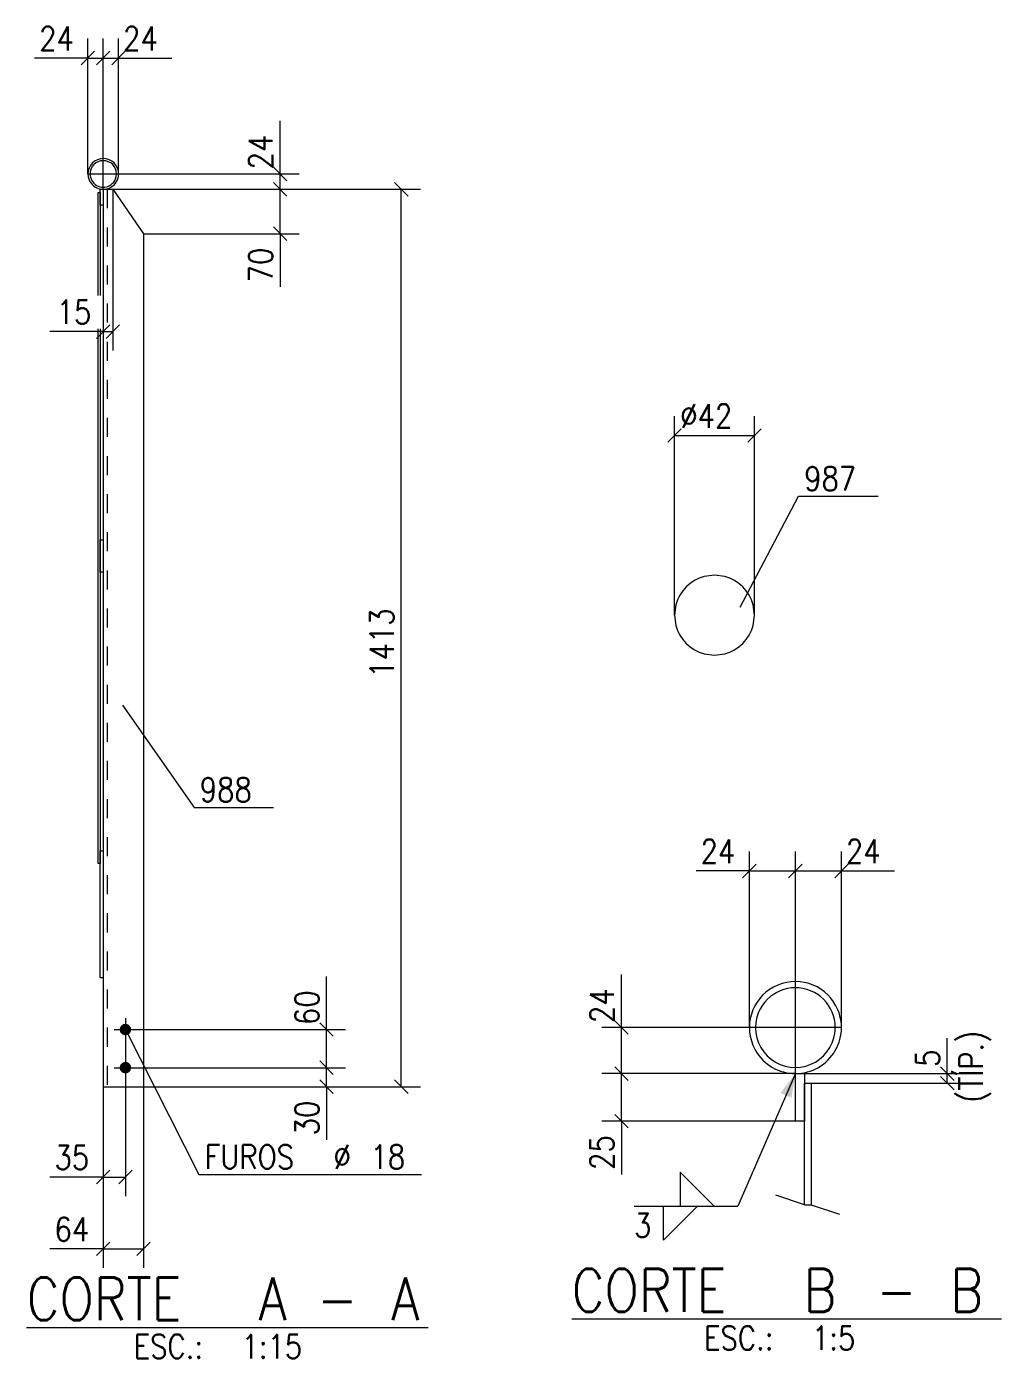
# Model space of a CAD drawing. Header units: millimetres. Extents: x 5 to 846, y 5 to 599.
# Drawn here: x 550.3 to 652.6, y 252.2 to 392 of the extents above; entities that cross this region are included whole.
import ezdxf

# ---------------------------------------------------------------- set-up
doc = ezdxf.new("R2010")
doc.units = ezdxf.units.MM
doc.linetypes.add('XKITLINE00', pattern=[0])
doc.linetypes.add('XKITLINE02', pattern=[4, 2, -2])
for name, color, linetype, lineweight in [('Cota', 4, 'Continuous', 0), ('Marca da peça', 2, 'Continuous', 0), ('Marca do parafuso', 4, 'Continuous', 0), ('Objeto gráfico', 3, 'Continuous', 0), ('Outro tipo de objeto', 7, 'Continuous', 0), ('Parafuso', 3, 'Continuous', 0), ('Peça', 2, 'Continuous', 0), ('Solda', 1, 'Continuous', 0)]:
    doc.layers.add(name, color=color, linetype=linetype, lineweight=lineweight)
doc.styles.add('ROMANS', font='ROMANS__.TTF')
doc.styles.add('SIMPLEX', font='SIMPLEX_.TTF')

# ---------------------------------------------------------------- blocks, each defined once
blk = doc.blocks.new('*A18')
at = {"layer": 'Peça', "color": 4, "linetype": 'XKITLINE00', "lineweight": 0}
for p, q in [((557.99, 292.13), (557.99, 305.46)), ((557.99, 305.46), (558.31, 305.46)), ((558.31, 305.46), (558.31, 292.13)), ((558.31, 292.13), (557.99, 292.13))]:
    blk.add_line(p, q, dxfattribs=at)
blk = doc.blocks.new('*A19')
at = {"layer": 'Peça', "color": 4, "linetype": 'XKITLINE00', "lineweight": 0}
for p, q in [((557.76, 363.77), (557.76, 374.58)), ((557.76, 374.58), (557.99, 374.58)), ((557.99, 374.58), (557.99, 363.77)), ((557.76, 304.13), (557.76, 360.27)), ((557.99, 360.27), (557.99, 304.13)), ((557.99, 304.13), (557.76, 304.13))]:
    blk.add_line(p, q, dxfattribs=at)
blk = doc.blocks.new('*A20')
at = {"layer": 'Peça', "color": 4, "linetype": 'XKITLINE00', "lineweight": 0}
for p, q in [((557.99, 334.73), (557.99, 338.13)), ((557.99, 338.13), (558.3, 338.13)), ((558.3, 338.13), (558.3, 334.73)), ((558.3, 334.73), (557.99, 334.73))]:
    blk.add_line(p, q, dxfattribs=at)
blk = doc.blocks.new('*A21')
at = {"layer": 'Parafuso'}
for points in [[(560.67, 287.31), (560.7, 287.31), (560.73, 287.3), (560.76, 287.3), (560.78, 287.29), (560.81, 287.28), (560.84, 287.28), (560.87, 287.26), (560.9, 287.25), (560.92, 287.24), (560.95, 287.23), (560.97, 287.21), (561, 287.19), (561.02, 287.17), (561.04, 287.16), (561.06, 287.13), (561.08, 287.11), (561.1, 287.09), (561.12, 287.07), (561.14, 287.04), (561.15, 287.02), (561.17, 286.99), (561.18, 286.97), (561.19, 286.94), (561.2, 286.91), (561.21, 286.88), (561.22, 286.86), (561.23, 286.83), (561.23, 286.8), (561.24, 286.77), (561.24, 286.74), (561.24, 286.71), (561.24, 286.68), (561.24, 286.65), (561.23, 286.62), (561.23, 286.59), (561.22, 286.56), (561.21, 286.54), (561.2, 286.51), (561.19, 286.48), (561.18, 286.45), (561.17, 286.43), (561.15, 286.4), (561.14, 286.38), (561.12, 286.35), (561.1, 286.33), (561.08, 286.31), (561.06, 286.29), (561.04, 286.27), (561.02, 286.25), (561, 286.23), (560.97, 286.21), (560.95, 286.2), (560.92, 286.18), (560.9, 286.17), (560.87, 286.16), (560.84, 286.15), (560.81, 286.14), (560.78, 286.13), (560.76, 286.12), (560.73, 286.12), (560.7, 286.11), (560.67, 286.11), (560.64, 286.11), (560.61, 286.11), (560.58, 286.11), (560.55, 286.12), (560.52, 286.12), (560.49, 286.13), (560.46, 286.14), (560.44, 286.15), (560.41, 286.16), (560.38, 286.17), (560.36, 286.18), (560.33, 286.2), (560.31, 286.21), (560.28, 286.23), (560.26, 286.25), (560.24, 286.27), (560.21, 286.29), (560.19, 286.31), (560.18, 286.33), (560.16, 286.35), (560.14, 286.38), (560.12, 286.4), (560.11, 286.43), (560.1, 286.45), (560.08, 286.48), (560.07, 286.51), (560.06, 286.54), (560.06, 286.56), (560.05, 286.59), (560.05, 286.62), (560.04, 286.65), (560.04, 286.68), (560.04, 286.71), (560.04, 286.74), (560.04, 286.77), (560.05, 286.8), (560.05, 286.83), (560.06, 286.86), (560.06, 286.88), (560.07, 286.91), (560.08, 286.94), (560.1, 286.97), (560.11, 286.99), (560.12, 287.02), (560.14, 287.04), (560.16, 287.07), (560.18, 287.09), (560.19, 287.11), (560.21, 287.13), (560.24, 287.16), (560.26, 287.17), (560.28, 287.19), (560.31, 287.21), (560.33, 287.23), (560.36, 287.24), (560.38, 287.25), (560.41, 287.26), (560.44, 287.28), (560.46, 287.28), (560.49, 287.29), (560.52, 287.3), (560.55, 287.3), (560.58, 287.31), (560.61, 287.31), (560.64, 287.31)], [(560.67, 283.31), (560.7, 283.31), (560.73, 283.3), (560.76, 283.3), (560.78, 283.29), (560.81, 283.28), (560.84, 283.28), (560.87, 283.26), (560.9, 283.25), (560.92, 283.24), (560.95, 283.23), (560.97, 283.21), (561, 283.19), (561.02, 283.17), (561.04, 283.16), (561.06, 283.13), (561.08, 283.11), (561.1, 283.09), (561.12, 283.07), (561.14, 283.04), (561.15, 283.02), (561.17, 282.99), (561.18, 282.97), (561.19, 282.94), (561.2, 282.91), (561.21, 282.88), (561.22, 282.86), (561.23, 282.83), (561.23, 282.8), (561.24, 282.77), (561.24, 282.74), (561.24, 282.71), (561.24, 282.68), (561.24, 282.65), (561.23, 282.62), (561.23, 282.59), (561.22, 282.56), (561.21, 282.54), (561.2, 282.51), (561.19, 282.48), (561.18, 282.45), (561.17, 282.43), (561.15, 282.4), (561.14, 282.38), (561.12, 282.35), (561.1, 282.33), (561.08, 282.31), (561.06, 282.29), (561.04, 282.27), (561.02, 282.25), (561, 282.23), (560.97, 282.21), (560.95, 282.2), (560.92, 282.18), (560.9, 282.17), (560.87, 282.16), (560.84, 282.15), (560.81, 282.14), (560.78, 282.13), (560.76, 282.12), (560.73, 282.12), (560.7, 282.11), (560.67, 282.11), (560.64, 282.11), (560.61, 282.11), (560.58, 282.11), (560.55, 282.12), (560.52, 282.12), (560.49, 282.13), (560.46, 282.14), (560.44, 282.15), (560.41, 282.16), (560.38, 282.17), (560.36, 282.18), (560.33, 282.2), (560.31, 282.21), (560.28, 282.23), (560.26, 282.25), (560.24, 282.27), (560.21, 282.29), (560.19, 282.31), (560.18, 282.33), (560.16, 282.35), (560.14, 282.38), (560.12, 282.4), (560.11, 282.43), (560.1, 282.45), (560.08, 282.48), (560.07, 282.51), (560.06, 282.54), (560.06, 282.56), (560.05, 282.59), (560.05, 282.62), (560.04, 282.65), (560.04, 282.68), (560.04, 282.71), (560.04, 282.74), (560.04, 282.77), (560.05, 282.8), (560.05, 282.83), (560.06, 282.86), (560.06, 282.88), (560.07, 282.91), (560.08, 282.94), (560.1, 282.97), (560.11, 282.99), (560.12, 283.02), (560.14, 283.04), (560.16, 283.07), (560.18, 283.09), (560.19, 283.11), (560.21, 283.13), (560.24, 283.16), (560.26, 283.17), (560.28, 283.19), (560.31, 283.21), (560.33, 283.23), (560.36, 283.24), (560.38, 283.25), (560.41, 283.26), (560.44, 283.28), (560.46, 283.28), (560.49, 283.29), (560.52, 283.3), (560.55, 283.3), (560.58, 283.31), (560.61, 283.31), (560.64, 283.31)]]:
    blk.add_hatch(color=7, dxfattribs=at).paths.add_polyline_path(points, flags=17)
at = {"layer": 'Parafuso', "color": 7, "linetype": 'XKITLINE00', "lineweight": 0}
for p, q in [((559.44, 286.71), (561.84, 286.71)), ((560.64, 287.91), (560.64, 285.51)), ((560.64, 283.91), (560.64, 281.51)), ((559.44, 282.71), (561.84, 282.71))]:
    blk.add_line(p, q, dxfattribs=at)
blk = doc.blocks.new('*A22')
at = {"layer": 'Peça', "color": 4, "linetype": 'XKITLINE00', "lineweight": 0}
for p, q in [((558.31, 374.91), (559.31, 374.91)), ((558.31, 374.91), (558.31, 280.71)), ((559.31, 374.91), (562.54, 370.24)), ((562.54, 370.24), (562.54, 280.71)), ((558.31, 280.71), (562.54, 280.71))]:
    blk.add_line(p, q, dxfattribs=at)
at = {"layer": 'Peça', "color": 7, "linetype": 'XKITLINE02', "lineweight": 0}
blk.add_line((558.73, 374.91), (558.73, 280.71), dxfattribs=at)
blk = doc.blocks.new('*A23')
at = {"layer": 'Peça', "color": 4, "linetype": 'XKITLINE00', "lineweight": 0}
for p, q in [((557.99, 373.24), (557.99, 374.91)), ((557.99, 374.91), (558.3, 374.91)), ((558.3, 374.91), (558.3, 373.24)), ((558.3, 373.24), (557.99, 373.24))]:
    blk.add_line(p, q, dxfattribs=at)
blk = doc.blocks.new('*A24')
at = {"layer": 'Peça', "color": 4, "linetype": 'XKITLINE00', "lineweight": 0}
for radius, start, end in [(1.61, 22.5, 202.5), (1.39, 337.5, 157.5), (1.61, 202.5, 22.5), (1.39, 157.5, 337.5)]:
    blk.add_arc((558.31, 376.52), radius, start, end, dxfattribs=at)
blk = doc.blocks.new('*A25')
at = {"layer": 'Peça', "color": 4, "linetype": 'XKITLINE00', "lineweight": 0}
for p, q in [((630.97, 282.09), (631.92, 282.09)), ((630.97, 277.09), (630.97, 282.09)), ((631.92, 282.09), (631.92, 277.09)), ((631.92, 277.09), (630.97, 277.09))]:
    blk.add_line(p, q, dxfattribs=at)
blk = doc.blocks.new('*A26')
at = {"layer": 'Peça', "color": 4, "linetype": 'XKITLINE00', "lineweight": 0}
for p, q in [((631.93, 281.09), (632.61, 281.09)), ((631.93, 268.33), (631.93, 281.09)), ((632.61, 281.09), (632.61, 268.33))]:
    blk.add_line(p, q, dxfattribs=at)
blk = doc.blocks.new('*A27')
at = {"layer": 'Peça', "color": 4, "linetype": 'XKITLINE00', "lineweight": 0}
for radius, start, end in [(4.83, 22.5, 202.5), (4.18, 337.5, 157.5), (4.83, 202.5, 22.5), (4.18, 157.5, 337.5)]:
    blk.add_arc((630.97, 286.92), radius, start, end, dxfattribs=at)
blk = doc.blocks.new('*A43')
at = {"layer": 'Peça', "color": 4, "linetype": 'XKITLINE00', "lineweight": 0}
for p, q in [((622.48, 334.41), (621.39, 334.27)), ((623.57, 334.27), (622.48, 334.41)), ((618.42, 331.3), (618.28, 330.21)), ((626.68, 330.21), (626.54, 331.3)), ((618.28, 330.21), (618.42, 329.12)), ((626.54, 329.12), (626.68, 330.21)), ((621.39, 326.15), (622.48, 326.01)), ((622.48, 326.01), (623.57, 326.15))]:
    blk.add_line(p, q, dxfattribs=at)
for start, end in [(105, 165), (15, 75), (195, 255), (285, 345)]:
    blk.add_arc((622.48, 330.21), 4.2, start, end, dxfattribs=at)
blk = doc.blocks.new('*A104')
at = {"layer": 'Objeto gráfico', "color": 7, "linetype": 'XKITLINE00', "lineweight": 0}
for p, q in [((631.93, 268.33), (628.93, 269.33)), ((631.93, 268.33), (632.61, 268.33)), ((632.61, 268.33), (635.61, 267.33))]:
    blk.add_line(p, q, dxfattribs=at)
blk = doc.blocks.new('*A193')
at = {"layer": 'Cota', "color": 7, "linetype": 'XKITLINE00', "lineweight": 0}
for p, q in [((559.31, 374.91), (591.6, 374.91)), ((588.9, 375.62), (590.31, 374.2)), ((589.6, 280.71), (589.6, 374.91)), ((588.9, 281.42), (590.31, 280)), ((562.54, 280.71), (577.94, 280.71)), ((581.44, 280.71), (591.6, 280.71))]:
    blk.add_line(p, q, dxfattribs=at)
at = {"layer": 'Cota', "color": 3}
for p in [(589.6, 374.91), (589.6, 280.71)]:
    blk.add_point(p, dxfattribs=at)
at = {"layer": 'Cota', "color": 3, "style": 'SIMPLEX', "width": 0.85}
blk.add_text('1413', height=2.5, rotation=90.0002, dxfattribs=at).set_placement((588.8, 323.63))
blk = doc.blocks.new('*A194')
at = {"layer": 'Cota', "color": 7, "linetype": 'XKITLINE00', "lineweight": 0}
for p, q in [((560.64, 286.71), (560.64, 269.23)), ((558.31, 280.71), (558.31, 269.23)), ((558.31, 271.23), (552.72, 271.23)), ((558.31, 271.23), (552.72, 271.23)), ((559.01, 271.94), (557.6, 270.53)), ((558.31, 271.23), (560.64, 271.23)), ((561.35, 271.94), (559.93, 270.53))]:
    blk.add_line(p, q, dxfattribs=at)
at = {"layer": 'Cota', "color": 3}
for p in [(558.31, 271.23), (560.64, 271.23)]:
    blk.add_point(p, dxfattribs=at)
at = {"layer": 'Cota', "color": 3, "style": 'SIMPLEX', "width": 0.85}
blk.add_text('35', height=2.5, dxfattribs=at).set_placement((553.19, 272.03))
blk = doc.blocks.new('*A195')
at = {"layer": 'Cota', "color": 7, "linetype": 'XKITLINE00', "lineweight": 0}
for p, q in [((558.31, 280.71), (558.31, 275.03)), ((562.54, 280.71), (562.54, 261.7)), ((558.31, 271.53), (558.31, 261.7)), ((559.01, 264.41), (557.6, 262.99)), ((563.25, 264.41), (561.83, 262.99)), ((558.31, 263.7), (552.72, 263.7)), ((558.31, 263.7), (552.72, 263.7)), ((558.31, 263.7), (562.54, 263.7))]:
    blk.add_line(p, q, dxfattribs=at)
at = {"layer": 'Cota', "color": 3}
for p in [(558.31, 263.7), (562.54, 263.7)]:
    blk.add_point(p, dxfattribs=at)
at = {"layer": 'Cota', "color": 3, "style": 'SIMPLEX', "width": 0.85}
blk.add_text('64', height=2.5, dxfattribs=at).set_placement((553.19, 264.5))
blk = doc.blocks.new('*A196')
at = {"layer": 'Cota', "color": 7, "linetype": 'XKITLINE00', "lineweight": 0}
for p, q in [((581.74, 286.71), (581.74, 292.29)), ((581.74, 286.71), (581.74, 292.29)), ((560.64, 286.71), (583.74, 286.71)), ((581.03, 287.42), (582.45, 286)), ((581.74, 282.71), (581.74, 286.71)), ((560.64, 282.71), (583.74, 282.71)), ((581.03, 283.42), (582.45, 282))]:
    blk.add_line(p, q, dxfattribs=at)
at = {"layer": 'Cota', "color": 3}
for p in [(581.74, 286.71), (581.74, 282.71)]:
    blk.add_point(p, dxfattribs=at)
at = {"layer": 'Cota', "color": 3, "style": 'SIMPLEX', "width": 0.85}
blk.add_text('60', height=2.5, rotation=90.0002, dxfattribs=at).set_placement((580.94, 287.18))
blk = doc.blocks.new('*A197')
at = {"layer": 'Cota', "color": 7, "linetype": 'XKITLINE00', "lineweight": 0}
for p, q in [((560.64, 282.71), (583.74, 282.71)), ((581.03, 283.42), (582.45, 282)), ((581.74, 280.71), (581.74, 282.71)), ((581.03, 281.42), (582.45, 280)), ((562.54, 280.71), (583.74, 280.71)), ((581.74, 280.71), (581.74, 275.13)), ((581.74, 280.71), (581.74, 275.13))]:
    blk.add_line(p, q, dxfattribs=at)
at = {"layer": 'Cota', "color": 3}
for p in [(581.74, 282.71), (581.74, 280.71)]:
    blk.add_point(p, dxfattribs=at)
at = {"layer": 'Cota', "color": 3, "style": 'SIMPLEX', "width": 0.85}
blk.add_text('30', height=2.5, rotation=90.0002, dxfattribs=at).set_placement((580.94, 275.6))
blk = doc.blocks.new('*A198')
at = {"layer": 'Cota', "color": 7, "linetype": 'XKITLINE00', "lineweight": 0}
for p, q in [((558.3, 374.91), (558.3, 357.97)), ((559.31, 374.91), (559.31, 357.97)), ((559.01, 360.67), (557.6, 359.26)), ((560.01, 360.67), (558.6, 359.26)), ((558.3, 359.97), (552.72, 359.97)), ((558.3, 359.97), (552.72, 359.97)), ((558.3, 359.97), (559.31, 359.97))]:
    blk.add_line(p, q, dxfattribs=at)
at = {"layer": 'Cota', "color": 3}
for p in [(558.3, 359.97), (559.31, 359.97)]:
    blk.add_point(p, dxfattribs=at)
at = {"layer": 'Cota', "color": 3, "style": 'SIMPLEX', "width": 0.85}
blk.add_text('15', height=2.5, dxfattribs=at).set_placement((553.42, 360.77))
blk = doc.blocks.new('*A199')
at = {"layer": 'Cota', "color": 7, "linetype": 'XKITLINE00', "lineweight": 0}
for p, q in [((559.31, 374.91), (578.88, 374.91)), ((576.17, 375.62), (577.59, 374.2)), ((576.88, 370.24), (576.88, 374.91)), ((576.17, 370.95), (577.59, 369.54)), ((562.54, 370.24), (578.88, 370.24)), ((576.88, 370.24), (576.88, 364.66)), ((576.88, 370.24), (576.88, 364.66))]:
    blk.add_line(p, q, dxfattribs=at)
at = {"layer": 'Cota', "color": 3}
for p in [(576.88, 374.91), (576.88, 370.24)]:
    blk.add_point(p, dxfattribs=at)
at = {"layer": 'Cota', "color": 3, "style": 'SIMPLEX', "width": 0.85}
blk.add_text('70', height=2.5, rotation=90.0002, dxfattribs=at).set_placement((576.08, 365.13))
blk = doc.blocks.new('*A200')
at = {"layer": 'Cota', "color": 7, "linetype": 'XKITLINE00', "lineweight": 0}
for p, q in [((576.88, 376.52), (576.88, 382.1)), ((576.88, 376.52), (576.88, 382.1)), ((556.7, 376.52), (578.88, 376.52)), ((576.17, 377.23), (577.59, 375.81)), ((576.88, 374.91), (576.88, 376.52)), ((559.31, 374.91), (578.88, 374.91)), ((576.17, 375.62), (577.59, 374.2))]:
    blk.add_line(p, q, dxfattribs=at)
at = {"layer": 'Cota', "color": 3}
for p in [(576.88, 376.52), (576.88, 374.91)]:
    blk.add_point(p, dxfattribs=at)
at = {"layer": 'Cota', "color": 3, "style": 'SIMPLEX', "width": 0.85}
blk.add_text('24', height=2.5, rotation=90.0002, dxfattribs=at).set_placement((576.08, 376.99))
blk = doc.blocks.new('*A201')
at = {"layer": 'Cota', "color": 7, "linetype": 'XKITLINE00', "lineweight": 0}
for p, q in [((558.31, 374.91), (558.31, 390.73)), ((559.92, 376.52), (559.92, 390.73)), ((559.01, 389.39), (557.6, 387.97)), ((558.31, 388.68), (559.92, 388.68)), ((560.62, 389.39), (559.21, 387.97)), ((559.92, 388.68), (565.5, 388.68)), ((559.92, 388.68), (565.5, 388.68))]:
    blk.add_line(p, q, dxfattribs=at)
at = {"layer": 'Cota', "color": 3}
for p in [(558.31, 388.68), (559.92, 388.68)]:
    blk.add_point(p, dxfattribs=at)
at = {"layer": 'Cota', "color": 3, "style": 'SIMPLEX', "width": 0.85}
blk.add_text('24', height=2.5, dxfattribs=at).set_placement((560.39, 389.48))
blk = doc.blocks.new('*A202')
at = {"layer": 'Cota', "color": 7, "linetype": 'XKITLINE00', "lineweight": 0}
for p, q in [((556.7, 376.52), (556.7, 390.73)), ((558.31, 374.91), (558.31, 390.73)), ((556.7, 388.68), (551.11, 388.68)), ((556.7, 388.68), (551.11, 388.68)), ((557.4, 389.39), (555.99, 387.97)), ((556.7, 388.68), (558.31, 388.68)), ((559.01, 389.39), (557.6, 387.97))]:
    blk.add_line(p, q, dxfattribs=at)
at = {"layer": 'Cota', "color": 3}
for p in [(556.7, 388.68), (558.31, 388.68)]:
    blk.add_point(p, dxfattribs=at)
at = {"layer": 'Cota', "color": 3, "style": 'SIMPLEX', "width": 0.85}
blk.add_text('24', height=2.5, dxfattribs=at).set_placement((551.58, 389.48))
blk = doc.blocks.new('*A203')
at = {"layer": 'Marca do parafuso', "color": 7, "linetype": 'XKITLINE00', "lineweight": 0}
for p, q in [((560.64, 286.71), (568.36, 271.5)), ((568.36, 271.5), (591.73, 271.5))]:
    blk.add_line(p, q, dxfattribs=at)
at = {"layer": 'Marca do parafuso', "color": 3, "style": 'ROMANS', "width": 0.85}
for s, p in [('FUROS', (568.96, 272.1)), ('Ø', (582.49, 272.1)), ('18', (586.36, 272.1))]:
    blk.add_text(s, height=2.5, dxfattribs=at).set_placement(p)
blk = doc.blocks.new('*A204')
at = {"layer": 'Marca da peça', "color": 7, "linetype": 'XKITLINE00', "lineweight": 0}
for p, q in [((560.32, 320.77), (567.84, 310.03)), ((567.84, 310.03), (576.19, 310.03))]:
    blk.add_line(p, q, dxfattribs=at)
at = {"layer": 'Marca da peça', "color": 4, "style": 'ROMANS', "width": 0.85}
blk.add_text('988', height=2.5, dxfattribs=at).set_placement((568.44, 310.63))
blk = doc.blocks.new('*A205')
at = {"layer": 'Outro tipo de objeto', "color": 1, "linetype": 'XKITLINE00', "lineweight": 0}
blk.add_line((550.27, 255.45), (592.43, 255.45), dxfattribs=at)
at = {"layer": 'Outro tipo de objeto', "color": 1, "style": 'ROMANS', "width": 0.85}
for s, p in [('CORTE', (550.27, 256.2)), ('A', (574.63, 256.2)), ('A', (588.55, 256.2)), ('-', (580.75, 256.2))]:
    blk.add_text(s, height=4.5, dxfattribs=at).set_placement(p)
at = {"layer": 'Outro tipo de objeto', "color": 3, "style": 'ROMANS', "width": 0.85}
for s, p in [('ESC.:', (561.5, 252.2)), ('1:15', (572.82, 252.2))]:
    blk.add_text(s, height=2.5, dxfattribs=at).set_placement(p)
blk = doc.blocks.new('*A206')
at = {"layer": 'Cota', "color": 7, "linetype": 'XKITLINE00', "lineweight": 0}
for p, q in [((612.71, 286.92), (612.71, 292.5)), ((612.71, 286.92), (612.71, 292.5)), ((635.8, 286.92), (610.66, 286.92)), ((612, 287.63), (613.42, 286.21)), ((612.71, 282.09), (612.71, 286.92)), ((612, 282.8), (613.42, 281.38)), ((630.97, 282.09), (610.66, 282.09))]:
    blk.add_line(p, q, dxfattribs=at)
at = {"layer": 'Cota', "color": 3}
for p in [(612.71, 286.92), (612.71, 282.09)]:
    blk.add_point(p, dxfattribs=at)
at = {"layer": 'Cota', "color": 3, "style": 'SIMPLEX', "width": 0.85}
blk.add_text('24', height=2.5, rotation=90.0002, dxfattribs=at).set_placement((611.91, 287.39))
blk = doc.blocks.new('*A207')
at = {"layer": 'Cota', "color": 7, "linetype": 'XKITLINE00', "lineweight": 0}
for p, q in [((612, 282.8), (613.42, 281.38)), ((630.97, 282.09), (610.66, 282.09)), ((612.71, 277.09), (612.71, 282.09)), ((630.97, 277.09), (610.66, 277.09)), ((612, 277.8), (613.42, 276.38)), ((612.71, 277.09), (612.71, 271.51)), ((612.71, 277.09), (612.71, 271.51))]:
    blk.add_line(p, q, dxfattribs=at)
at = {"layer": 'Cota', "color": 3}
for p in [(612.71, 282.09), (612.71, 277.09)]:
    blk.add_point(p, dxfattribs=at)
at = {"layer": 'Cota', "color": 3, "style": 'SIMPLEX', "width": 0.85}
blk.add_text('25', height=2.5, rotation=90.0002, dxfattribs=at).set_placement((611.91, 271.98))
blk = doc.blocks.new('*A208')
at = {"layer": 'Cota', "color": 7, "linetype": 'XKITLINE00', "lineweight": 0}
for p, q in [((626.14, 286.92), (626.14, 305.41)), ((630.97, 282.09), (630.97, 305.41)), ((626.14, 303.36), (620.55, 303.36)), ((626.14, 303.36), (620.55, 303.36)), ((626.84, 304.07), (625.43, 302.65)), ((626.14, 303.36), (630.97, 303.36)), ((631.68, 304.07), (630.26, 302.65))]:
    blk.add_line(p, q, dxfattribs=at)
at = {"layer": 'Cota', "color": 3}
for p in [(626.14, 303.36), (630.97, 303.36)]:
    blk.add_point(p, dxfattribs=at)
at = {"layer": 'Cota', "color": 3, "style": 'SIMPLEX', "width": 0.85}
blk.add_text('24', height=2.5, dxfattribs=at).set_placement((621.02, 304.16))
blk = doc.blocks.new('*A209')
at = {"layer": 'Cota', "color": 7, "linetype": 'XKITLINE00', "lineweight": 0}
for p, q in [((630.97, 282.09), (630.97, 305.41)), ((635.8, 286.92), (635.8, 305.41)), ((631.68, 304.07), (630.26, 302.65)), ((630.97, 303.36), (635.8, 303.36)), ((636.5, 304.07), (635.09, 302.65)), ((635.8, 303.36), (641.38, 303.36)), ((635.8, 303.36), (641.38, 303.36))]:
    blk.add_line(p, q, dxfattribs=at)
at = {"layer": 'Cota', "color": 3}
for p in [(630.97, 303.36), (635.8, 303.36)]:
    blk.add_point(p, dxfattribs=at)
at = {"layer": 'Cota', "color": 3, "style": 'SIMPLEX', "width": 0.85}
blk.add_text('24', height=2.5, dxfattribs=at).set_placement((636.27, 304.16))
blk = doc.blocks.new('*A210')
at = {"layer": 'Cota', "color": 7, "linetype": 'XKITLINE00', "lineweight": 0}
for p, q in [((646.91, 282.09), (646.91, 285.82)), ((646.91, 282.09), (646.91, 285.82)), ((646.21, 282.8), (647.62, 281.38)), ((631.61, 282.09), (648.91, 282.09)), ((632.61, 281.09), (648.91, 281.09)), ((646.21, 281.8), (647.62, 280.38)), ((646.91, 281.09), (646.91, 282.09))]:
    blk.add_line(p, q, dxfattribs=at)
at = {"layer": 'Cota', "color": 3}
for p in [(646.91, 282.09), (646.91, 281.09)]:
    blk.add_point(p, dxfattribs=at)
at = {"layer": 'Cota', "color": 3, "style": 'SIMPLEX', "width": 0.85}
for s, p in [('(TÍP.)', (650.66, 279.03)), ('5', (646.11, 282.8))]:
    blk.add_text(s, height=2.5, rotation=90.0002, dxfattribs=at).set_placement(p)
blk = doc.blocks.new('*A211')
at = {"layer": 'Solda'}
blk.add_hatch(color=7, dxfattribs=at).paths.add_polyline_path([(630.97, 282.09), (630.55, 279.55), (629.4, 280.05)], flags=17)
at = {"layer": 'Solda', "color": 7, "linetype": 'XKITLINE00', "lineweight": 0}
for p in [(630.97, 282.09), (614.03, 268.16)]:
    blk.add_line(p, (624.92, 268.16), dxfattribs=at)
at = {"layer": 'Solda', "color": 3, "linetype": 'XKITLINE00', "lineweight": 0}
for p, q in [((622.45, 268.16), (618.88, 271.73)), ((618.88, 271.73), (618.88, 268.16)), ((617.13, 268.16), (620.7, 268.16)), ((620.7, 268.16), (617.13, 264.59)), ((617.13, 264.59), (617.13, 268.16)), ((618.88, 268.16), (622.45, 268.16))]:
    blk.add_line(p, q, dxfattribs=at)
at = {"layer": 'Solda', "color": 3, "style": 'ROMANS', "width": 0.85}
blk.add_text('3', height=2.5, dxfattribs=at).set_placement((614.03, 264.91))
blk = doc.blocks.new('*A212')
at = {"layer": 'Outro tipo de objeto', "color": 1, "linetype": 'XKITLINE00', "lineweight": 0}
blk.add_line((607.49, 256.34), (652.59, 256.34), dxfattribs=at)
at = {"layer": 'Outro tipo de objeto', "color": 1, "style": 'ROMANS', "width": 0.85}
for s, p in [('CORTE', (607.49, 257.09)), ('B', (631.84, 257.09)), ('B', (647.24, 257.09)), ('-', (639.44, 257.09))]:
    blk.add_text(s, height=4.5, dxfattribs=at).set_placement(p)
at = {"layer": 'Outro tipo de objeto', "color": 3, "style": 'ROMANS', "width": 0.85}
for s, p in [('ESC.:', (621.38, 253.09)), ('1:5', (632.7, 253.09))]:
    blk.add_text(s, height=2.5, dxfattribs=at).set_placement(p)
blk = doc.blocks.new('*A265')
at = {"layer": 'Cota', "color": 7, "linetype": 'XKITLINE00', "lineweight": 0}
for p, q in [((618.28, 330.21), (618.28, 351.11)), ((626.68, 330.21), (626.68, 351.11)), ((618.99, 349.77), (617.57, 348.36)), ((627.39, 349.77), (625.97, 348.36)), ((618.28, 349.06), (626.68, 349.06))]:
    blk.add_line(p, q, dxfattribs=at)
at = {"layer": 'Cota', "color": 3}
for p in [(618.28, 349.06), (626.68, 349.06)]:
    blk.add_point(p, dxfattribs=at)
at = {"layer": 'Cota', "color": 3, "style": 'SIMPLEX', "width": 0.85}
blk.add_text('Ø42', height=2.5, dxfattribs=at).set_placement((618.88, 349.86))
blk = doc.blocks.new('*A266')
at = {"layer": 'Marca da peça', "color": 7, "linetype": 'XKITLINE00', "lineweight": 0}
for p, q in [((625.17, 331.04), (631.29, 342.69)), ((631.29, 342.69), (639.65, 342.69))]:
    blk.add_line(p, q, dxfattribs=at)
at = {"layer": 'Marca da peça', "color": 4, "style": 'ROMANS', "width": 0.85}
blk.add_text('987', height=2.5, dxfattribs=at).set_placement((631.89, 343.29))

msp = doc.modelspace()

# ---------------------------------------------------------------- block references
at = {"lineweight": 0}
for name in ['*A202', '*A201', '*A200', '*A24', '*A198', '*A23', '*A22', '*A193', '*A199', '*A19', '*A265', '*A266', '*A20', '*A43', '*A204', '*A208', '*A209', '*A18', '*A196', '*A206', '*A27', '*A194', '*A21', '*A203', '*A210', '*A197', '*A207', '*A211', '*A25', '*A26', '*A195', '*A212', '*A205']:
    msp.add_blockref(name, (0, 0), dxfattribs=at)
at = {"layer": 'Objeto gráfico', "lineweight": 0}
msp.add_blockref('*A104', (0, 0), dxfattribs=at)

doc.saveas('drawing.dxf')
